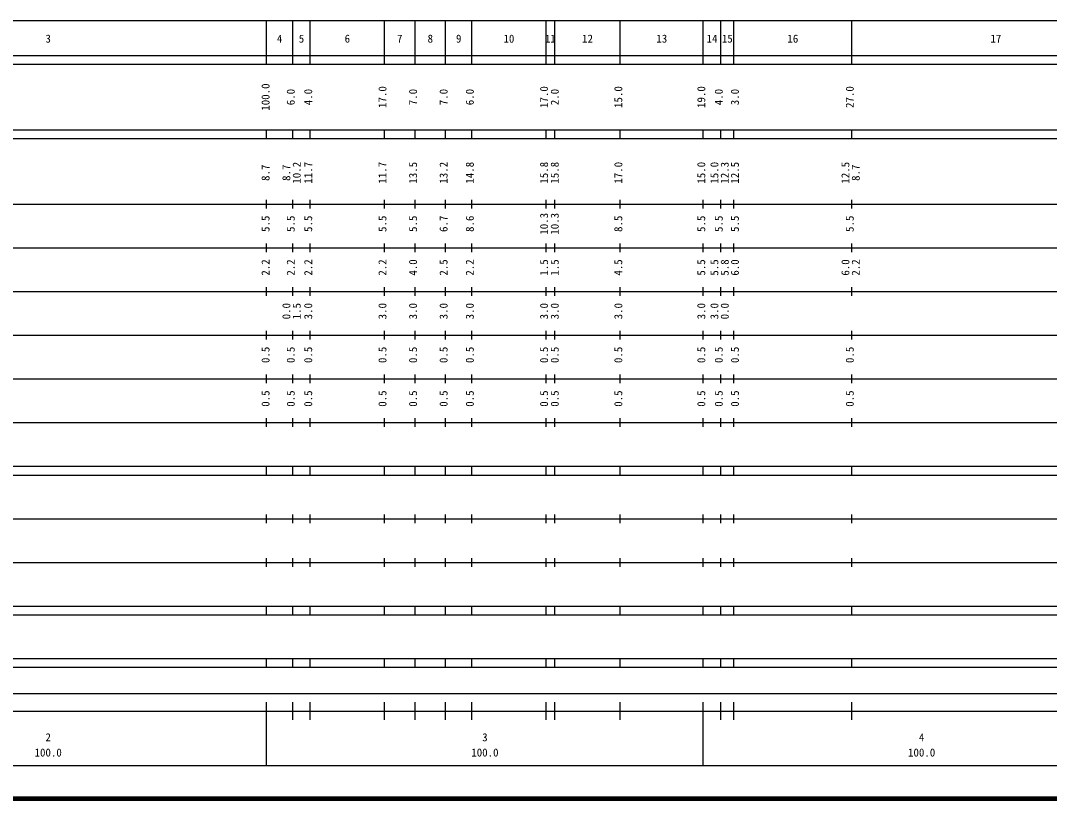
# Model space of a CAD drawing. Units: millimetres on the paper, enlarged 1000 times. Extents: x 40000 to 680000, y 20000 to 380000.
# Drawn here: x 211682 to 447255, y 20000 to 198000 of the extents above; entities that cross this region are included whole.
import ezdxf
from ezdxf.enums import TextEntityAlignment as Align

# ---------------------------------------------------------------- set-up
doc = ezdxf.new("R2010")
doc.units = ezdxf.units.MM
doc.header["$LTSCALE"] = 1000
doc.layers.add('M-TTL', color=2, linetype='Continuous', lineweight=140)
doc.layers.add('M-TTL-BAND', color=7, linetype='Continuous', lineweight=25)
doc.styles.add('ＭＳ ゴシック', font='')
doc.styles.get('ＭＳ ゴシック').set_extended_font_data('MS Gothic')

msp = doc.modelspace()

# ---------------------------------------------------------------- linework, layer by layer
at = {"layer": 'M-TTL'}
msp.add_line((40000, 20000), (680000, 20000), dxfattribs=at)
at = {"layer": 'M-TTL-BAND'}
for p, q in [((68000, 198000), (579000, 198000)), ((268000, 188000), (268000, 198000)), ((274000, 188000), (274000, 198000)), ((278000, 188000), (278000, 198000)), ((295000, 188000), (295000, 198000)), ((302000, 188000), (302000, 198000)), ((309000, 188000), (309000, 198000)), ((315000, 188000), (315000, 198000)), ((332000, 188000), (332000, 198000)), ((334000, 188000), (334000, 198000)), ((349000, 188000), (349000, 198000)), ((368000, 188000), (368000, 198000)), ((372000, 188000), (372000, 198000)), ((375000, 188000), (375000, 198000)), ((402000, 188000), (402000, 198000)), ((40000, 190000), (579000, 190000)), ((40000, 188000), (579000, 188000)), ((40000, 173000), (579000, 173000)), ((268000, 171000), (268000, 173000)), ((274000, 171000), (274000, 173000)), ((278000, 171000), (278000, 173000)), ((295000, 171000), (295000, 173000)), ((302000, 171000), (302000, 173000)), ((309000, 171000), (309000, 173000)), ((315000, 171000), (315000, 173000)), ((332000, 171000), (332000, 173000)), ((334000, 171000), (334000, 173000)), ((349000, 171000), (349000, 173000)), ((368000, 171000), (368000, 173000)), ((372000, 171000), (372000, 173000)), ((375000, 171000), (375000, 173000)), ((402000, 171000), (402000, 173000)), ((40000, 171000), (579000, 171000)), ((40000, 156000), (579000, 156000)), ((268000, 155000), (268000, 157000)), ((274000, 155000), (274000, 157000)), ((278000, 155000), (278000, 157000)), ((295000, 155000), (295000, 157000)), ((302000, 155000), (302000, 157000)), ((309000, 155000), (309000, 157000)), ((315000, 155000), (315000, 157000)), ((332000, 155000), (332000, 157000)), ((334000, 155000), (334000, 157000)), ((349000, 155000), (349000, 157000)), ((368000, 155000), (368000, 157000)), ((372000, 155000), (372000, 157000)), ((375000, 155000), (375000, 157000)), ((402000, 155000), (402000, 157000)), ((268000, 145000), (268000, 147000)), ((274000, 145000), (274000, 147000)), ((278000, 145000), (278000, 147000)), ((295000, 145000), (295000, 147000)), ((302000, 145000), (302000, 147000)), ((309000, 145000), (309000, 147000)), ((315000, 145000), (315000, 147000)), ((332000, 145000), (332000, 147000)), ((334000, 145000), (334000, 147000)), ((349000, 145000), (349000, 147000)), ((368000, 145000), (368000, 147000)), ((372000, 145000), (372000, 147000)), ((375000, 145000), (375000, 147000)), ((402000, 145000), (402000, 147000)), ((46000, 146000), (579000, 146000)), ((268000, 135000), (268000, 137000)), ((274000, 135000), (274000, 137000)), ((278000, 135000), (278000, 137000)), ((295000, 135000), (295000, 137000)), ((302000, 135000), (302000, 137000)), ((309000, 135000), (309000, 137000)), ((315000, 135000), (315000, 137000)), ((332000, 135000), (332000, 137000)), ((334000, 135000), (334000, 137000)), ((349000, 135000), (349000, 137000)), ((368000, 135000), (368000, 137000)), ((372000, 135000), (372000, 137000)), ((375000, 135000), (375000, 137000)), ((402000, 135000), (402000, 137000)), ((52000, 136000), (579000, 136000)), ((46000, 126000), (579000, 126000)), ((268000, 125000), (268000, 127000)), ((274000, 125000), (274000, 127000)), ((278000, 125000), (278000, 127000)), ((295000, 125000), (295000, 127000)), ((302000, 125000), (302000, 127000)), ((309000, 125000), (309000, 127000)), ((315000, 125000), (315000, 127000)), ((332000, 125000), (332000, 127000)), ((334000, 125000), (334000, 127000)), ((349000, 125000), (349000, 127000)), ((368000, 125000), (368000, 127000)), ((372000, 125000), (372000, 127000)), ((375000, 125000), (375000, 127000)), ((402000, 125000), (402000, 127000)), ((52000, 116000), (579000, 116000)), ((268000, 115000), (268000, 117000)), ((274000, 115000), (274000, 117000)), ((278000, 115000), (278000, 117000)), ((295000, 115000), (295000, 117000)), ((302000, 115000), (302000, 117000)), ((309000, 115000), (309000, 117000)), ((315000, 115000), (315000, 117000)), ((332000, 115000), (332000, 117000)), ((334000, 115000), (334000, 117000)), ((349000, 115000), (349000, 117000)), ((368000, 115000), (368000, 117000)), ((372000, 115000), (372000, 117000)), ((375000, 115000), (375000, 117000)), ((402000, 115000), (402000, 117000)), ((268000, 105000), (268000, 107000)), ((274000, 105000), (274000, 107000)), ((278000, 105000), (278000, 107000)), ((295000, 105000), (295000, 107000)), ((302000, 105000), (302000, 107000)), ((309000, 105000), (309000, 107000)), ((315000, 105000), (315000, 107000)), ((332000, 105000), (332000, 107000)), ((334000, 105000), (334000, 107000)), ((349000, 105000), (349000, 107000)), ((368000, 105000), (368000, 107000)), ((372000, 105000), (372000, 107000)), ((375000, 105000), (375000, 107000)), ((402000, 105000), (402000, 107000)), ((46000, 106000), (579000, 106000)), ((40000, 96000), (579000, 96000)), ((268000, 94000), (268000, 96000)), ((274000, 94000), (274000, 96000)), ((278000, 94000), (278000, 96000)), ((295000, 94000), (295000, 96000)), ((302000, 94000), (302000, 96000)), ((309000, 94000), (309000, 96000)), ((315000, 94000), (315000, 96000)), ((332000, 94000), (332000, 96000)), ((334000, 94000), (334000, 96000)), ((349000, 94000), (349000, 96000)), ((368000, 94000), (368000, 96000)), ((372000, 94000), (372000, 96000)), ((375000, 94000), (375000, 96000)), ((402000, 94000), (402000, 96000)), ((40000, 94000), (579000, 94000)), ((268000, 83000), (268000, 85000)), ((274000, 83000), (274000, 85000)), ((278000, 83000), (278000, 85000)), ((295000, 83000), (295000, 85000)), ((302000, 83000), (302000, 85000)), ((309000, 83000), (309000, 85000)), ((315000, 83000), (315000, 85000)), ((332000, 83000), (332000, 85000)), ((334000, 83000), (334000, 85000)), ((349000, 83000), (349000, 85000)), ((368000, 83000), (368000, 85000)), ((372000, 83000), (372000, 85000)), ((375000, 83000), (375000, 85000)), ((402000, 83000), (402000, 85000)), ((49000, 84000), (579000, 84000)), ((40000, 74000), (579000, 74000)), ((268000, 73000), (268000, 75000)), ((274000, 73000), (274000, 75000)), ((278000, 73000), (278000, 75000)), ((295000, 73000), (295000, 75000)), ((302000, 73000), (302000, 75000)), ((309000, 73000), (309000, 75000)), ((315000, 73000), (315000, 75000)), ((332000, 73000), (332000, 75000)), ((334000, 73000), (334000, 75000)), ((349000, 73000), (349000, 75000)), ((368000, 73000), (368000, 75000)), ((372000, 73000), (372000, 75000)), ((375000, 73000), (375000, 75000)), ((402000, 73000), (402000, 75000)), ((40000, 64000), (579000, 64000)), ((268000, 62000), (268000, 64000)), ((274000, 62000), (274000, 64000)), ((278000, 62000), (278000, 64000)), ((295000, 62000), (295000, 64000)), ((302000, 62000), (302000, 64000)), ((309000, 62000), (309000, 64000)), ((315000, 62000), (315000, 64000)), ((332000, 62000), (332000, 64000)), ((334000, 62000), (334000, 64000)), ((349000, 62000), (349000, 64000)), ((368000, 62000), (368000, 64000)), ((372000, 62000), (372000, 64000)), ((375000, 62000), (375000, 64000)), ((402000, 62000), (402000, 64000)), ((40000, 62000), (579000, 62000)), ((40000, 52000), (579000, 52000)), ((268000, 50000), (268000, 52000)), ((274000, 50000), (274000, 52000)), ((278000, 50000), (278000, 52000)), ((295000, 50000), (295000, 52000)), ((302000, 50000), (302000, 52000)), ((309000, 50000), (309000, 52000)), ((315000, 50000), (315000, 52000)), ((332000, 50000), (332000, 52000)), ((334000, 50000), (334000, 52000)), ((349000, 50000), (349000, 52000)), ((368000, 50000), (368000, 52000)), ((372000, 50000), (372000, 52000)), ((375000, 50000), (375000, 52000)), ((402000, 50000), (402000, 52000)), ((40000, 50000), (579000, 50000)), ((71000, 44000), (565000, 44000)), ((268000, 27500), (268000, 42000)), ((274000, 38000), (274000, 42000)), ((278000, 38000), (278000, 42000)), ((295000, 38000), (295000, 42000)), ((302000, 38000), (302000, 42000)), ((309000, 38000), (309000, 42000)), ((315000, 38000), (315000, 42000)), ((332000, 38000), (332000, 42000)), ((334000, 38000), (334000, 42000)), ((349000, 38000), (349000, 42000)), ((368000, 27500), (368000, 42000)), ((372000, 38000), (372000, 42000)), ((375000, 38000), (375000, 42000)), ((402000, 38000), (402000, 42000)), ((40000, 40000), (579000, 40000)), ((68000, 27500), (579000, 27500))]:
    msp.add_line(p, q, dxfattribs=at)

# ---------------------------------------------------------------- texts
at = {"layer": 'M-TTL-BAND', "style": 'ＭＳ ゴシック'}
for s, p in [('3', (218000, 192405)), ('4', (271000, 192405)), ('5', (276000, 192405)), ('6', (286500, 192405)), ('7', (298500, 192405)), ('8', (305500, 192405)), ('9', (312000, 192405)), ('10', (323500, 192405)), ('11', (333000, 192405)), ('12', (341500, 192405)), ('13', (358500, 192405)), ('14', (370000, 192405)), ('15', (373500, 192405)), ('16', (388500, 192405)), ('17', (435000, 192405)), ('2', (218000, 32523)), ('3', (318000, 32523)), ('4', (418000, 32523)), ('100.0', (218000, 29033)), ('100.0', (318000, 29033)), ('100.0', (418000, 29033))]:
    msp.add_text(s, height=1833, dxfattribs=at).set_placement(p, align=Align.BOTTOM_CENTER)
for s, p in [('100.0', (269232, 180500)), ('6.0', (275000, 180500)), ('4.0', (279000, 180500)), ('17.0', (296000, 180500)), ('7.0', (303000, 180500)), ('7.0', (310000, 180500)), ('6.0', (316000, 180500)), ('17.0', (333000, 180500)), ('2.0', (335448, 180500)), ('15.0', (350000, 180500)), ('19.0', (369000, 180500)), ('4.0', (373000, 180500)), ('3.0', (376700, 180500)), ('27.0', (403000, 180500)), ('8.7', (269232, 163174)), ('8.7', (274000, 163174)), ('10.2', (276370, 163174)), ('11.7', (279000, 163174)), ('11.7', (296000, 163174)), ('13.5', (303000, 163174)), ('13.2', (310000, 163174)), ('14.8', (316000, 163174)), ('15.8', (333000, 163174)), ('15.8', (335448, 163174)), ('17.0', (350000, 163174)), ('15.0', (369000, 163174)), ('15.0', (372000, 163174)), ('12.3', (374370, 163174)), ('12.5', (376700, 163174)), ('12.5', (402000, 163174)), ('8.7', (404370, 163174)), ('5.5', (269232, 151500)), ('5.5', (275000, 151500)), ('5.5', (279000, 151500)), ('5.5', (296000, 151500)), ('5.5', (303000, 151500)), ('6.7', (310000, 151500)), ('8.6', (316000, 151500)), ('10.3', (333000, 151500)), ('10.3', (335448, 151500)), ('8.5', (350000, 151500)), ('5.5', (369000, 151500)), ('5.5', (373000, 151500)), ('5.5', (376700, 151500)), ('5.5', (403000, 151500)), ('2.2', (269232, 141500)), ('2.2', (275000, 141500)), ('2.2', (279000, 141500)), ('2.2', (296000, 141500)), ('4.0', (303000, 141500)), ('2.5', (310000, 141500)), ('2.2', (316000, 141500)), ('1.5', (333000, 141500)), ('1.5', (335448, 141500)), ('4.5', (350000, 141500)), ('5.5', (369000, 141500)), ('5.5', (372000, 141500)), ('5.8', (374370, 141500)), ('6.0', (376700, 141500)), ('6.0', (402000, 141500)), ('2.2', (404370, 141500)), ('0.0', (274000, 131500)), ('1.5', (276370, 131500)), ('3.0', (279000, 131500)), ('3.0', (296000, 131500)), ('3.0', (303000, 131500)), ('3.0', (310000, 131500)), ('3.0', (316000, 131500)), ('3.0', (333000, 131500)), ('3.0', (335448, 131500)), ('3.0', (350000, 131500)), ('3.0', (369000, 131500)), ('3.0', (372000, 131500)), ('0.0', (374370, 131500)), ('0.5', (269232, 121500)), ('0.5', (275000, 121500)), ('0.5', (279000, 121500)), ('0.5', (296000, 121500)), ('0.5', (303000, 121500)), ('0.5', (310000, 121500)), ('0.5', (316000, 121500)), ('0.5', (333000, 121500)), ('0.5', (335448, 121500)), ('0.5', (350000, 121500)), ('0.5', (369000, 121500)), ('0.5', (373000, 121500)), ('0.5', (376700, 121500)), ('0.5', (403000, 121500)), ('0.5', (269232, 111500)), ('0.5', (275000, 111500)), ('0.5', (279000, 111500)), ('0.5', (296000, 111500)), ('0.5', (303000, 111500)), ('0.5', (310000, 111500)), ('0.5', (316000, 111500)), ('0.5', (333000, 111500)), ('0.5', (335448, 111500)), ('0.5', (350000, 111500)), ('0.5', (369000, 111500)), ('0.5', (373000, 111500)), ('0.5', (376700, 111500)), ('0.5', (403000, 111500))]:
    msp.add_text(s, height=1833, rotation=90, dxfattribs=at).set_placement(p, align=Align.BOTTOM_CENTER)

doc.saveas('drawing.dxf')
